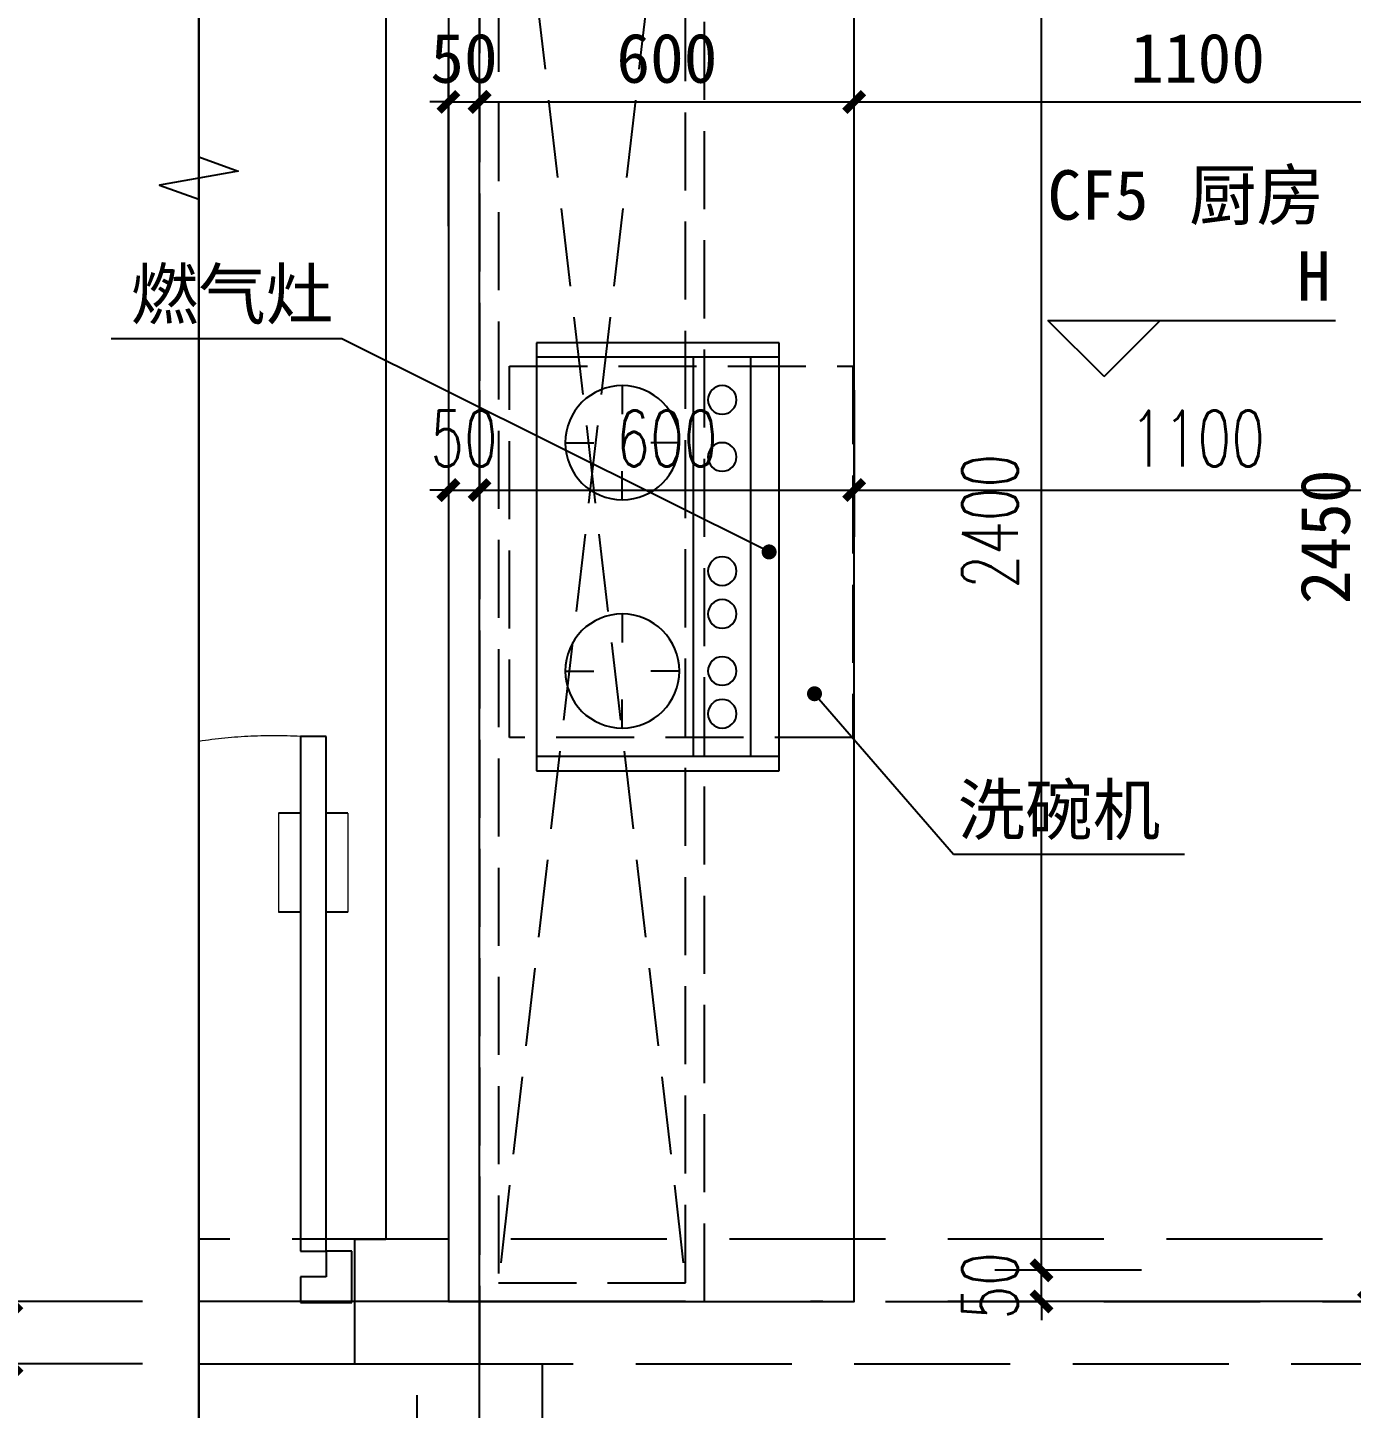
# Model space of a CAD drawing. Header units: millimetres. Extents: x -15 to 66915, y -15 to 18798.
# Drawn here: x 2205 to 4326, y 3128 to 5340 of the extents above; entities that cross this region are included whole.
import ezdxf
from ezdxf.xclip import XClip

# ---------------------------------------------------------------- set-up
doc = ezdxf.new("R2010")
doc.units = ezdxf.units.MM
doc.header["$LTSCALE"] = 1000
doc.header["$XCLIPFRAME"] = 2
for name, pattern in [('125-CF-3.1x2.4$0$DASH', [0.35, 0.25, -0.1]), ('3#-轴线$0$DOTE', [2.42, 2, -0.2, 0.02, -0.2]), ('DASH', [0.35, 0.25, -0.1])]:
    doc.linetypes.add(name, pattern=pattern)
doc.layers.get('Defpoints').update_dxf_attribs({"color": 4, "linetype": 'DASH'})
for name, color, linetype in [('125-CF-3.1x2.4$0$A-FLOR-SPCL', 225, 'Continuous'), ('125-墙体$0$125-墙体$0$A-DOOR', 51, 'Continuous'), ('125-墙体$0$125-墙体$0$A-WALL-BLOK', 131, 'Continuous'), ('125-墙体$0$125-墙体$0$A-WALL-CONC', 9, 'Continuous'), ('3#-轴线$0$A-ANNO-DOTE', 10, '3#-轴线$0$DOTE'), ('3#~5#楼$0$A-ANNO-DIMS', 3, 'Continuous'), ('3#~5#楼$0$A-ANNO-ELEV', 3, 'Continuous'), ('3#~5#楼$0$A-ANNO-IDEN', 3, 'Continuous'), ('3#~5#楼$0$A-ANNO-SYMB', 3, 'Continuous'), ('3#~5#楼$0$A-ANNO-TEXT', 3, 'Continuous')]:
    doc.layers.add(name, color=color, linetype=linetype)
doc.styles.add('125-CF-3.1X2.4$0$_TCH_DIM_T3', font='SIMPLEX', dxfattribs={"width": 0.705882, "bigfont": 'GBCBIG'})
doc.styles.add('3#~5#楼$0$_TCH_DIM', font='')
doc.styles.add('3#~5#楼$0$_TCH_DIM_T3', font='')
doc.styles.add('3#~5#楼$0$Standard', font='')
doc.styles.get('3#~5#楼$0$_TCH_DIM').set_extended_font_data('SimSun')
doc.styles.get('3#~5#楼$0$_TCH_DIM_T3').set_extended_font_data('SimSun')
doc.styles.get('3#~5#楼$0$Standard').set_extended_font_data('SimSun')
doc.dimstyles.new('125-CF-3.1X2.4$0$_TCH_ARCH&&30', dxfattribs={"dimtxt": 89.25, "dimasz": 30, "dimexe": 75, "dimexo": 90, "dimgap": 37.875, "dimtad": 1, "dimdec": 0, "dimzin": 0, "dimdsep": 46, "dimtxsty": '125-CF-3.1X2.4$0$_TCH_DIM_T3', "dimblk": '125-CF-3.1x2.4$0$_ArchTick', "dimcen": 0.09, "dimclrt": 7, "dimazin": 2, "dimtfac": 1, "dimtdec": 0, "dimtix": 1, "dimtmove": 2, "dimatfit": 3, "dimfxl": 100, "dimtolj": 1, "dimtzin": 0, "dimarcsym": 0})
doc.dimstyles.new('3#~5#楼$0$_TCH_ARCH&&30', dxfattribs={"dimtxt": 79.303797, "dimasz": 30, "dimexe": 75, "dimexo": 90, "dimgap": 30, "dimtad": 1, "dimdec": 0, "dimzin": 0, "dimdsep": 46, "dimtxsty": '3#~5#楼$0$_TCH_DIM_T3', "dimblk": '3#~5#楼$0$_ArchTick', "dimcen": 0.09, "dimclrt": 7, "dimazin": 2, "dimtfac": 1, "dimtdec": 0, "dimtix": 1, "dimtmove": 2, "dimatfit": 3, "dimfxl": 100, "dimtolj": 1, "dimtzin": 0, "dimarcsym": 0})

# ---------------------------------------------------------------- blocks, each defined once
blk = doc.blocks.new('125-CF-3.1x2.4$0$88')
for p, q in [((-662.94, 388.62), (22.86, 388.62)), ((-662.94, 0), (-662.94, 388.62)), ((-640.08, 0), (-640.08, 388.62)), ((0, 0), (0, 388.62)), ((22.86, 388.62), (22.86, 0)), ((-502.92, 342.9), (-502.92, 297.18)), ((-137.16, 342.9), (-137.16, 297.18)), ((-594.36, 251.46), (-548.64, 251.46)), ((-411.48, 251.46), (-457.2, 251.46)), ((-228.6, 251.46), (-182.88, 251.46)), ((-45.72, 251.46), (-91.44, 251.46)), ((-502.92, 160.02), (-502.92, 205.74)), ((-137.16, 160.02), (-137.16, 205.74)), ((0, 137.16), (-640.08, 137.16)), ((0, 45.72), (-640.08, 45.72)), ((22.86, 0), (-662.94, 0))]:
    blk.add_line(p, q)
for centre, radius in [((-502.92, 251.46), 91.44), ((-137.16, 251.46), 91.44), ((-571.5, 91.44), 22.86), ((-480.06, 91.44), 22.86), ((-297.18, 91.44), 22.86), ((-228.6, 91.44), 22.86), ((-137.16, 91.44), 22.86), ((-68.58, 91.44), 22.86)]:
    blk.add_circle(centre, radius)
blk = doc.blocks.new('125-CF-3.1x2.4$0$_ArchTick')
at = {"color": 0, "linetype": 'ByBlock', "const_width": 0.4}
blk.add_lwpolyline([(-0.5, -0.5), (0.5, 0.5)], dxfattribs=at)
blk = doc.blocks.new('*D1236')
at = {"layer": 'Defpoints', "color": 0, "linetype": 'Continuous', "lineweight": -2, "transparency": 16777216}
for p, q in [((0, -1640), (0, -1875)), ((50, -1640), (50, -1875)), ((0, -1800), (-30, -1800)), ((0, -1800), (50, -1800)), ((50, -1800), (80, -1800))]:
    blk.add_line(p, q, dxfattribs=at)
at = {"layer": 'Defpoints', "color": 0, "linetype": 'Continuous', "transparency": 16777216}
for p in [(0, -1550), (50, -1550), (50, -1800)]:
    blk.add_point(p, dxfattribs=at)
at = {"layer": 'Defpoints', "color": 0, "linetype": 'Continuous', "lineweight": -2, "transparency": 16777216, "xscale": 30, "yscale": 30, "zscale": 30}
blk.add_blockref('125-CF-3.1x2.4$0$_ArchTick', (0, -1800), dxfattribs=at)
at = {"layer": 'Defpoints', "color": 0, "linetype": 'Continuous', "lineweight": -2, "transparency": 16777216, "xscale": 30, "yscale": 30, "zscale": 30, "rotation": 180}
blk.add_blockref('125-CF-3.1x2.4$0$_ArchTick', (50, -1800), dxfattribs=at)
at = {"layer": 'Defpoints', "color": 7, "linetype": 'Continuous', "transparency": 16777216, "insert": (25, -1717.5), "char_height": 89.25, "attachment_point": 5, "style": '125-CF-3.1X2.4$0$_TCH_DIM_T3'}
blk.add_mtext('\\A1;50', dxfattribs=at)
blk = doc.blocks.new('*D1237')
at = {"layer": 'Defpoints', "color": 0, "linetype": 'Continuous', "lineweight": -2, "transparency": 16777216}
for p, q in [((50, -1640), (50, -1875)), ((650, -1640), (650, -1875)), ((50, -1800), (650, -1800))]:
    blk.add_line(p, q, dxfattribs=at)
at = {"layer": 'Defpoints', "color": 0, "linetype": 'Continuous', "transparency": 16777216}
for p in [(50, -1550), (650, -1550), (650, -1800)]:
    blk.add_point(p, dxfattribs=at)
at = {"layer": 'Defpoints', "color": 0, "linetype": 'Continuous', "lineweight": -2, "transparency": 16777216, "xscale": 30, "yscale": 30, "zscale": 30, "rotation": 180}
blk.add_blockref('125-CF-3.1x2.4$0$_ArchTick', (50, -1800), dxfattribs=at)
at = {"layer": 'Defpoints', "color": 0, "linetype": 'Continuous', "lineweight": -2, "transparency": 16777216, "xscale": 30, "yscale": 30, "zscale": 30}
blk.add_blockref('125-CF-3.1x2.4$0$_ArchTick', (650, -1800), dxfattribs=at)
at = {"layer": 'Defpoints', "color": 7, "linetype": 'Continuous', "transparency": 16777216, "insert": (350, -1717.5), "char_height": 89.25, "attachment_point": 5, "style": '125-CF-3.1X2.4$0$_TCH_DIM_T3'}
blk.add_mtext('\\A1;600', dxfattribs=at)
blk = doc.blocks.new('*D1238')
at = {"layer": 'Defpoints', "color": 0, "linetype": 'Continuous', "lineweight": -2, "transparency": 16777216}
for p, q in [((650, -1640), (650, -1875)), ((1750, -1640), (1750, -1875)), ((650, -1800), (1750, -1800))]:
    blk.add_line(p, q, dxfattribs=at)
at = {"layer": 'Defpoints', "color": 0, "linetype": 'Continuous', "transparency": 16777216}
for p in [(650, -1550), (1750, -1550), (1750, -1800)]:
    blk.add_point(p, dxfattribs=at)
at = {"layer": 'Defpoints', "color": 0, "linetype": 'Continuous', "lineweight": -2, "transparency": 16777216, "xscale": 30, "yscale": 30, "zscale": 30, "rotation": 180}
blk.add_blockref('125-CF-3.1x2.4$0$_ArchTick', (650, -1800), dxfattribs=at)
at = {"layer": 'Defpoints', "color": 0, "linetype": 'Continuous', "lineweight": -2, "transparency": 16777216, "xscale": 30, "yscale": 30, "zscale": 30}
blk.add_blockref('125-CF-3.1x2.4$0$_ArchTick', (1750, -1800), dxfattribs=at)
at = {"layer": 'Defpoints', "color": 7, "linetype": 'Continuous', "transparency": 16777216, "insert": (1200, -1717.5), "char_height": 89.25, "attachment_point": 5, "style": '125-CF-3.1X2.4$0$_TCH_DIM_T3'}
blk.add_mtext('\\A1;1100', dxfattribs=at)
blk = doc.blocks.new('*D1243')
at = {"layer": 'Defpoints', "color": 0, "linetype": 'Continuous', "lineweight": -2, "transparency": 16777216}
for p, q in [((1110, -650), (875, -650)), ((950, -3050), (950, -650)), ((1110, -3050), (875, -3050))]:
    blk.add_line(p, q, dxfattribs=at)
at = {"layer": 'Defpoints', "color": 0, "linetype": 'Continuous', "transparency": 16777216}
for p in [(950, -650), (1200, -650), (1200, -3050)]:
    blk.add_point(p, dxfattribs=at)
at = {"layer": 'Defpoints', "color": 0, "linetype": 'Continuous', "lineweight": -2, "transparency": 16777216, "xscale": 30, "yscale": 30, "zscale": 30}
for p, rotation in [((950, -650), 90), ((950, -3050), 270)]:
    blk.add_blockref('125-CF-3.1x2.4$0$_ArchTick', p, dxfattribs=dict(at, rotation=rotation))
at = {"layer": 'Defpoints', "color": 7, "linetype": 'Continuous', "transparency": 16777216, "insert": (867.5, -1850), "char_height": 89.25, "attachment_point": 5, "rotation": 90, "style": '125-CF-3.1X2.4$0$_TCH_DIM_T3'}
blk.add_mtext('\\A1;2400', dxfattribs=at)
blk = doc.blocks.new('*D1244')
at = {"layer": 'Defpoints', "color": 0, "linetype": 'Continuous', "lineweight": -2, "transparency": 16777216}
for p, q in [((950, -3050), (950, -3020)), ((1110, -3050), (875, -3050)), ((950, -3100), (950, -3050)), ((1110, -3100), (875, -3100)), ((950, -3100), (950, -3130))]:
    blk.add_line(p, q, dxfattribs=at)
at = {"layer": 'Defpoints', "color": 0, "linetype": 'Continuous', "transparency": 16777216}
for p in [(950, -3050), (1200, -3050), (1200, -3100)]:
    blk.add_point(p, dxfattribs=at)
at = {"layer": 'Defpoints', "color": 0, "linetype": 'Continuous', "lineweight": -2, "transparency": 16777216, "xscale": 30, "yscale": 30, "zscale": 30}
for p, rotation in [((950, -3050), 270), ((950, -3100), 90)]:
    blk.add_blockref('125-CF-3.1x2.4$0$_ArchTick', p, dxfattribs=dict(at, rotation=rotation))
at = {"layer": 'Defpoints', "color": 7, "linetype": 'Continuous', "transparency": 16777216, "insert": (867.5, -3075), "char_height": 89.25, "attachment_point": 5, "rotation": 90, "style": '125-CF-3.1X2.4$0$_TCH_DIM_T3'}
blk.add_mtext('\\A1;50', dxfattribs=at)
blk = doc.blocks.new('125-墙体$0$125-墙体$0$$DorLib2D$00000009')
for p, q in [((0.4129, 0.9053), (0.4129, 0.0807)), ((0.4541, 0.9053), (0.4129, 0.9053)), ((0.4541, 0.0807), (0.4541, 0.9053)), ((0.4129, 0.7822), (0.378, 0.7822)), ((0.489, 0.7822), (0.4541, 0.7822)), ((0.4129, 0.6235), (0.378, 0.6235)), ((0.489, 0.6235), (0.4541, 0.6235)), ((-0.4941, 0.0807), (-0.4529, 0.0807)), ((-0.4941, -0.0018), (-0.4941, 0.0807)), ((-0.4529, 0.0807), (-0.4529, 0.0395)), ((0.4129, 0.0807), (0.4541, 0.0807)), ((0.4953, 0.0807), (0.4541, 0.0807)), ((0.4541, 0.0807), (0.4541, 0.0395)), ((0.4953, -0.0018), (0.4953, 0.0807)), ((-0.4529, 0.0395), (-0.4117, 0.0395)), ((-0.4117, 0.0395), (-0.4117, -0.0018)), ((0.4541, 0.0395), (0.4129, 0.0395)), ((0.4129, 0.0395), (0.4129, -0.0018)), ((-0.4941, -0.0018), (-0.4941, -0.0018)), ((-0.4117, -0.0018), (-0.4941, -0.0018)), ((0.4129, -0.0018), (0.4953, -0.0018)), ((0.4953, -0.0018), (0.4953, -0.0018))]:
    blk.add_line(p, q)
at = {"lineweight": 13}
for p, q in [((0.378, 0.7822), (0.378, 0.6235)), ((0.489, 0.7822), (0.489, 0.6235))]:
    blk.add_line(p, q, dxfattribs=at)
blk.add_arc((0.3716, 0.0817), 0.8246, 87.134, 180.0717, dxfattribs=at)
blk = doc.blocks.new('3#-轴线')
at = {"layer": '3#-轴线$0$A-ANNO-DOTE'}
for points in [[(-3000, -3200), (45757.3, -3200)], [(38350, -16100), (38350, -3200)]]:
    blk.add_lwpolyline(points, dxfattribs=at)
blk = doc.blocks.new('3#~5#楼$0$_ArchTick')
at = {"color": 0, "linetype": 'ByBlock', "const_width": 0.4}
blk.add_lwpolyline([(-0.5, -0.5), (0.5, 0.5)], dxfattribs=at)
blk = doc.blocks.new('*D963')
at = {"layer": '3#~5#楼$0$A-ANNO-DIMS', "color": 0, "lineweight": -2, "transparency": 16777216}
for p, q in [((2179.4, 3298.9), (2179.4, 3328.9)), ((2389.4, 3298.9), (2104.4, 3298.9)), ((2179.4, 3198.9), (2179.4, 3298.9)), ((2389.4, 3198.9), (2104.4, 3198.9)), ((2179.4, 3198.9), (2179.4, 3168.9))]:
    blk.add_line(p, q, dxfattribs=at)
at = {"layer": 'Defpoints', "color": 0, "transparency": 16777216}
for p in [(2179.4, 3298.9), (2479.4, 3298.9), (2479.4, 3198.9)]:
    blk.add_point(p, dxfattribs=at)
at = {"layer": '3#~5#楼$0$A-ANNO-DIMS', "color": 0, "lineweight": -2, "transparency": 16777216, "xscale": 30, "yscale": 30, "zscale": 30}
for p, rotation in [((2179.4, 3298.9), 270), ((2179.4, 3198.9), 90)]:
    blk.add_blockref('3#~5#楼$0$_ArchTick', p, dxfattribs=dict(at, rotation=rotation))
at = {"layer": '3#~5#楼$0$A-ANNO-DIMS', "color": 7, "transparency": 16777216, "insert": (2109.8, 3248.9), "char_height": 79.3, "attachment_point": 5, "rotation": 90, "style": '3#~5#楼$0$_TCH_DIM_T3'}
blk.add_mtext('\\A1;100', dxfattribs=at)
blk = doc.blocks.new('*D964')
at = {"layer": '3#~5#楼$0$A-ANNO-DIMS', "color": 0, "lineweight": -2, "transparency": 16777216}
for p, q in [((2389.4, 6398.9), (2104.4, 6398.9)), ((2179.4, 3298.9), (2179.4, 6398.9)), ((2389.4, 3298.9), (2104.4, 3298.9))]:
    blk.add_line(p, q, dxfattribs=at)
at = {"layer": 'Defpoints', "color": 0, "transparency": 16777216}
for p in [(2179.4, 6398.9), (2479.4, 6398.9), (2479.4, 3298.9)]:
    blk.add_point(p, dxfattribs=at)
at = {"layer": '3#~5#楼$0$A-ANNO-DIMS', "color": 0, "lineweight": -2, "transparency": 16777216, "xscale": 30, "yscale": 30, "zscale": 30}
for p, rotation in [((2179.4, 6398.9), 90), ((2179.4, 3298.9), 270)]:
    blk.add_blockref('3#~5#楼$0$_ArchTick', p, dxfattribs=dict(at, rotation=rotation))
at = {"layer": '3#~5#楼$0$A-ANNO-DIMS', "color": 7, "transparency": 16777216, "insert": (2109.8, 4848.9), "char_height": 79.3, "attachment_point": 5, "rotation": 90, "style": '3#~5#楼$0$_TCH_DIM_T3'}
blk.add_mtext('\\A1;3100', dxfattribs=at)
blk = doc.blocks.new('*D968')
at = {"layer": '3#~5#楼$0$A-ANNO-DIMS', "color": 0, "lineweight": -2, "transparency": 16777216}
for p, q in [((2299.4, 6398.9), (1804.4, 6398.9)), ((1879.4, 3298.9), (1879.4, 6398.9)), ((2299.4, 3298.9), (1804.4, 3298.9))]:
    blk.add_line(p, q, dxfattribs=at)
at = {"layer": 'Defpoints', "color": 0, "transparency": 16777216}
for p in [(1879.4, 6398.9), (2389.4, 6398.9), (2389.4, 3298.9)]:
    blk.add_point(p, dxfattribs=at)
at = {"layer": '3#~5#楼$0$A-ANNO-DIMS', "color": 0, "lineweight": -2, "transparency": 16777216, "xscale": 30, "yscale": 30, "zscale": 30}
for p, rotation in [((1879.4, 6398.9), 90), ((1879.4, 3298.9), 270)]:
    blk.add_blockref('3#~5#楼$0$_ArchTick', p, dxfattribs=dict(at, rotation=rotation))
at = {"layer": '3#~5#楼$0$A-ANNO-DIMS', "color": 7, "transparency": 16777216, "insert": (1809.8, 4848.9), "char_height": 79.3, "attachment_point": 5, "rotation": 90, "style": '3#~5#楼$0$_TCH_DIM_T3'}
blk.add_mtext('\\A1;3100', dxfattribs=at)
blk = doc.blocks.new('*D969')
at = {"layer": '3#~5#楼$0$A-ANNO-DIMS', "color": 0, "lineweight": -2, "transparency": 16777216}
for p, q in [((1879.4, 3298.9), (1879.4, 3328.9)), ((2299.4, 3298.9), (1804.4, 3298.9)), ((1879.4, 3198.9), (1879.4, 3298.9)), ((2299.4, 3198.9), (1804.4, 3198.9)), ((1879.4, 3198.9), (1879.4, 3168.9))]:
    blk.add_line(p, q, dxfattribs=at)
at = {"layer": 'Defpoints', "color": 0, "transparency": 16777216}
for p in [(1879.4, 3298.9), (2389.4, 3298.9), (2389.4, 3198.9)]:
    blk.add_point(p, dxfattribs=at)
at = {"layer": '3#~5#楼$0$A-ANNO-DIMS', "color": 0, "lineweight": -2, "transparency": 16777216, "xscale": 30, "yscale": 30, "zscale": 30}
for p, rotation in [((1879.4, 3298.9), 270), ((1879.4, 3198.9), 90)]:
    blk.add_blockref('3#~5#楼$0$_ArchTick', p, dxfattribs=dict(at, rotation=rotation))
at = {"layer": '3#~5#楼$0$A-ANNO-DIMS', "color": 7, "transparency": 16777216, "insert": (1809.8, 3248.9), "char_height": 79.3, "attachment_point": 5, "rotation": 90, "style": '3#~5#楼$0$_TCH_DIM_T3'}
blk.add_mtext('\\A1;100', dxfattribs=at)
blk = doc.blocks.new('*D1152')
at = {"layer": '3#~5#楼$0$A-ANNO-DIMS', "color": 0, "lineweight": -2, "transparency": 16777216}
for p, q in [((2879.4, 5021.4), (2879.4, 5295.6)), ((2929.4, 5021.4), (2929.4, 5295.6)), ((2879.4, 5220.6), (2849.4, 5220.6)), ((2879.4, 5220.6), (2929.4, 5220.6)), ((2929.4, 5220.6), (2959.4, 5220.6))]:
    blk.add_line(p, q, dxfattribs=at)
at = {"layer": 'Defpoints', "color": 0, "transparency": 16777216}
for p in [(2929.4, 5220.6), (2879.4, 4931.4), (2929.4, 4931.4)]:
    blk.add_point(p, dxfattribs=at)
at = {"layer": '3#~5#楼$0$A-ANNO-DIMS', "color": 0, "lineweight": -2, "transparency": 16777216, "xscale": 30, "yscale": 30, "zscale": 30}
blk.add_blockref('3#~5#楼$0$_ArchTick', (2879.4, 5220.6), dxfattribs=at)
at = {"layer": '3#~5#楼$0$A-ANNO-DIMS', "color": 0, "lineweight": -2, "transparency": 16777216, "xscale": 30, "yscale": 30, "zscale": 30, "rotation": 180}
blk.add_blockref('3#~5#楼$0$_ArchTick', (2929.4, 5220.6), dxfattribs=at)
at = {"layer": '3#~5#楼$0$A-ANNO-DIMS', "color": 7, "transparency": 16777216, "insert": (2904.4, 5290.3), "char_height": 79.3, "attachment_point": 5, "style": '3#~5#楼$0$_TCH_DIM_T3'}
blk.add_mtext('\\A1;50', dxfattribs=at)
blk = doc.blocks.new('*D1153')
at = {"layer": '3#~5#楼$0$A-ANNO-DIMS', "color": 0, "lineweight": -2, "transparency": 16777216}
for p, q in [((2929.4, 5021.4), (2929.4, 5295.6)), ((3529.4, 5021.4), (3529.4, 5295.6)), ((2929.4, 5220.6), (3529.4, 5220.6))]:
    blk.add_line(p, q, dxfattribs=at)
at = {"layer": 'Defpoints', "color": 0, "transparency": 16777216}
for p in [(3529.4, 5220.6), (2929.4, 4931.4), (3529.4, 4931.4)]:
    blk.add_point(p, dxfattribs=at)
at = {"layer": '3#~5#楼$0$A-ANNO-DIMS', "color": 0, "lineweight": -2, "transparency": 16777216, "xscale": 30, "yscale": 30, "zscale": 30, "rotation": 180}
blk.add_blockref('3#~5#楼$0$_ArchTick', (2929.4, 5220.6), dxfattribs=at)
at = {"layer": '3#~5#楼$0$A-ANNO-DIMS', "color": 0, "lineweight": -2, "transparency": 16777216, "xscale": 30, "yscale": 30, "zscale": 30}
blk.add_blockref('3#~5#楼$0$_ArchTick', (3529.4, 5220.6), dxfattribs=at)
at = {"layer": '3#~5#楼$0$A-ANNO-DIMS', "color": 7, "transparency": 16777216, "insert": (3229.4, 5290.3), "char_height": 79.3, "attachment_point": 5, "style": '3#~5#楼$0$_TCH_DIM_T3'}
blk.add_mtext('\\A1;600', dxfattribs=at)
blk = doc.blocks.new('*D1154')
at = {"layer": '3#~5#楼$0$A-ANNO-DIMS', "color": 0, "lineweight": -2, "transparency": 16777216}
for p, q in [((3529.4, 5021.4), (3529.4, 5295.6)), ((4629.4, 5021.4), (4629.4, 5295.6)), ((3529.4, 5220.6), (4629.4, 5220.6))]:
    blk.add_line(p, q, dxfattribs=at)
at = {"layer": 'Defpoints', "color": 0, "transparency": 16777216}
for p in [(4629.4, 5220.6), (3529.4, 4931.4), (4629.4, 4931.4)]:
    blk.add_point(p, dxfattribs=at)
at = {"layer": '3#~5#楼$0$A-ANNO-DIMS', "color": 0, "lineweight": -2, "transparency": 16777216, "xscale": 30, "yscale": 30, "zscale": 30, "rotation": 180}
blk.add_blockref('3#~5#楼$0$_ArchTick', (3529.4, 5220.6), dxfattribs=at)
at = {"layer": '3#~5#楼$0$A-ANNO-DIMS', "color": 0, "lineweight": -2, "transparency": 16777216, "xscale": 30, "yscale": 30, "zscale": 30}
blk.add_blockref('3#~5#楼$0$_ArchTick', (4629.4, 5220.6), dxfattribs=at)
at = {"layer": '3#~5#楼$0$A-ANNO-DIMS', "color": 7, "transparency": 16777216, "insert": (4079.4, 5290.3), "char_height": 79.3, "attachment_point": 5, "style": '3#~5#楼$0$_TCH_DIM_T3'}
blk.add_mtext('\\A1;1100', dxfattribs=at)
blk = doc.blocks.new('*D1159')
at = {"layer": '3#~5#楼$0$A-ANNO-DIMS', "color": 0, "lineweight": -2, "transparency": 16777216}
for p, q in [((4539.4, 5748.9), (4278.9, 5748.9)), ((4353.9, 3298.9), (4353.9, 5748.9)), ((4539.4, 3298.9), (4278.9, 3298.9))]:
    blk.add_line(p, q, dxfattribs=at)
at = {"layer": 'Defpoints', "color": 0, "transparency": 16777216}
for p in [(4353.9, 5748.9), (4629.4, 5748.9), (4629.4, 3298.9)]:
    blk.add_point(p, dxfattribs=at)
at = {"layer": '3#~5#楼$0$A-ANNO-DIMS', "color": 0, "lineweight": -2, "transparency": 16777216, "xscale": 30, "yscale": 30, "zscale": 30}
for p, rotation in [((4353.9, 5748.9), 90), ((4353.9, 3298.9), 270)]:
    blk.add_blockref('3#~5#楼$0$_ArchTick', p, dxfattribs=dict(at, rotation=rotation))
at = {"layer": '3#~5#楼$0$A-ANNO-DIMS', "color": 7, "transparency": 16777216, "insert": (4284.3, 4523.9), "char_height": 79.3, "attachment_point": 5, "rotation": 90, "style": '3#~5#楼$0$_TCH_DIM_T3'}
blk.add_mtext('\\A1;2450', dxfattribs=at)
blk = doc.blocks.new('125-CF-3.1x2.4')
at = {"layer": '125-CF-3.1x2.4$0$A-FLOR-SPCL'}
for points in [[(50, -3100), (50, -450), (410, -450), (410, -50), (2050, -50), (2050, -350), (2350, -350), (2350, -3100)], [(50, -3100), (650, -3100), (650, -650), (1750, -650), (1750, -1950), (2350, -1950)]]:
    blk.add_lwpolyline(points, dxfattribs=at)
at = {"layer": '125-CF-3.1x2.4$0$A-FLOR-SPCL', "linetype": '125-CF-3.1x2.4$0$DASH', "ltscale": 0.5}
for points in [[(410, -450), (50, -450), (50, -3100), (410, -3100)], [(380, -480), (80, -480), (80, -3070), (380, -3070)], [(647.6, -1601.7), (647.6, -2196.7), (97.6, -2196.7), (97.6, -1601.7)]]:
    blk.add_lwpolyline(points, close=True, dxfattribs=at)
for points in [[(80, -480), (380, -3070)], [(380, -480), (80, -3070)]]:
    blk.add_lwpolyline(points, dxfattribs=at)
at = {"layer": 'Defpoints'}
blk.add_lwpolyline([(0, -3100), (2400, -3100), (2400, 0), (0, 0)], close=True, dxfattribs=at)
at = {"layer": '125-CF-3.1x2.4$0$A-FLOR-SPCL', "xscale": -1.000000000000001, "rotation": 90}
blk.add_blockref('125-CF-3.1x2.4$0$88', (530, -2227.1), dxfattribs=at)
at = {"layer": 'Defpoints', "linetype": 'Continuous'}
for p1, p2, distance, picture, middle in [((1200, -3050), (1200, -650), 250, '*D1243', (867.5, -1850)), ((0, -1550), (50, -1550), -250, '*D1236', (25, -1717.5)), ((50, -1550), (650, -1550), -250, '*D1237', (350, -1717.5)), ((650, -1550), (1750, -1550), -250, '*D1238', (1200, -1717.5)), ((1200, -3100), (1200, -3050), 250, '*D1244', (867.5, -3075))]:
    dim = blk.add_aligned_dim(p1=p1, p2=p2, distance=distance, dimstyle='125-CF-3.1X2.4$0$_TCH_ARCH&&30', dxfattribs=at)
    dim.commit()
    dim.dimension.update_dxf_attribs({"geometry": picture, "text_midpoint": middle})
blk = doc.blocks.new('125-墙体')
at = {"layer": '125-墙体$0$125-墙体$0$A-WALL-BLOK'}
for p, q in [((3300, -100), (3300, -3100)), ((3400, -100), (3400, -3200)), ((3250, -3100), (3300, -3100)), ((3400, -3200), (3450, -3200)), ((3450, -3200), (3450, -3300)), ((3250, -3300), (3350, -3300)), ((3350, -3300), (3450, -3300))]:
    blk.add_line(p, q, dxfattribs=at)
at = {"layer": '125-墙体$0$125-墙体$0$A-WALL-CONC'}
blk.add_line((3250, -3300), (3250, -3100), dxfattribs=at)
at = {"layer": 'Defpoints'}
for points in [[(2250, -3300), (6950, -3300), (6950, -3100), (2250, -3100)], [(3350, -3300), (3550, -3300), (3550, -6600), (3350, -6600)]]:
    blk.add_lwpolyline(points, close=True, dxfattribs=at)
blk.add_blockref('125-CF-3.1x2.4', (3400, -100))
at = {"layer": '125-墙体$0$125-墙体$0$A-DOOR', "xscale": 1000, "yscale": 1000, "zscale": 200}
blk.add_blockref('125-墙体$0$125-墙体$0$$DorLib2D$00000009', (2750, -3200), dxfattribs=at)
blk = doc.blocks.new('3#~5#楼$0$bghtrb')
blk.add_blockref('3#-轴线', (-21700, 0))
at = {"xscale": -1}
blk.add_blockref('125-墙体', (20100, 0), dxfattribs=at)
blk = doc.blocks.new('3#~5#楼')
ref = blk.add_blockref('3#~5#楼$0$bghtrb', (19579.4, 6498.9), dxfattribs=dict(xscale=-1))
XClip(ref).set_block_clipping_path([(13900, -3600), (17100, 800)])
ref = blk.add_blockref('3#~5#楼$0$bghtrb', (15481.6, 6498.9), dxfattribs=dict(xscale=-1))
XClip(ref).set_block_clipping_path([(2500.0000000895, -3602.7483048041), (5599.9999999934, 800)])
at = {"layer": '3#~5#楼$0$A-ANNO-DIMS'}
for p1, p2, picture, middle in [((2389.4, 3298.9), (2389.4, 6398.9), '*D968', (1809.8, 4848.9)), ((2389.4, 3198.9), (2389.4, 3298.9), '*D969', (1809.8, 3248.9))]:
    dim = blk.add_aligned_dim(p1=p1, p2=p2, distance=510, dimstyle='3#~5#楼$0$_TCH_ARCH&&30', dxfattribs=at)
    dim.commit()
    dim.dimension.update_dxf_attribs({"geometry": picture, "text_midpoint": middle})
at = {"layer": '3#~5#楼$0$A-ANNO-ELEV', "color": 6}
for p, q in [((3929.6, 4780.5), (3839.6, 4870.5)), ((3839.6, 4870.5), (4300.5, 4870.5)), ((3929.6, 4780.5), (4019.6, 4870.5))]:
    blk.add_line(p, q, dxfattribs=at)
at = {"layer": '3#~5#楼$0$A-ANNO-IDEN'}
for p, q in [((2708.9, 4841.3), (2339, 4841.3)), ((3393.1, 4499.7), (2708.9, 4841.3)), ((3465.8, 4272.5), (3688.6, 4015.5)), ((3688.6, 4015.5), (4058.5, 4015.5))]:
    blk.add_line(p, q, dxfattribs=at)
at = {"layer": '3#~5#楼$0$A-ANNO-IDEN', "const_width": 12}
for points in [[(3398.5, 4497, 1), (3387.7, 4502.4, 1)], [(3461.9, 4277.1, 1), (3469.7, 4268, 1)]]:
    blk.add_lwpolyline(points, format="xyb", close=True, dxfattribs=at)
at = {"layer": '3#~5#楼$0$A-ANNO-SYMB'}
blk.add_lwpolyline([(2479.4, 7478.9), (2479.4, 5132.6), (2542.4, 5109.7), (2416.4, 5087.5), (2479.4, 5065.1), (2479.4, 2718.9)], dxfattribs=at)
at = {"layer": 'Defpoints', "ltscale": 500}
blk.add_lwpolyline([(2479.4, 2898.9), (5679.4, 2898.9), (5679.4, 7298.9), (2479.4, 7298.9)], close=True, dxfattribs=at)
at = {"layer": '3#~5#楼$0$A-ANNO-TEXT', "color": 2, "style": '3#~5#楼$0$Standard'}
for s, p in [('CF5', (3839, 5031.9)), ('厨房', (4065.8, 5031.9))]:
    blk.add_text(s, height=79.3, dxfattribs=at).set_placement(p)
at = {"layer": '3#~5#楼$0$A-ANNO-TEXT', "color": 7, "style": '3#~5#楼$0$_TCH_DIM'}
for s, p in [('H', (4238.7, 4902)), ('燃气灶', (2370.5, 4872.8)), ('洗碗机', (3695.2, 4047))]:
    blk.add_text(s, height=79.3, dxfattribs=at).set_placement(p)
at = {"layer": '3#~5#楼$0$A-ANNO-DIMS'}
for p1, p2, distance, picture, middle in [((2479.4, 3298.9), (2479.4, 6398.9), 300, '*D964', (2109.8, 4848.9)), ((4629.4, 3298.9), (4629.4, 5748.9), 275.5, '*D1159', (4284.3, 4523.9)), ((2879.4, 4931.4), (2929.4, 4931.4), 289.3, '*D1152', (2904.4, 5290.3)), ((2929.4, 4931.4), (3529.4, 4931.4), 289.3, '*D1153', (3229.4, 5290.3)), ((3529.4, 4931.4), (4629.4, 4931.4), 289.3, '*D1154', (4079.4, 5290.3)), ((2479.4, 3198.9), (2479.4, 3298.9), 300, '*D963', (2109.8, 3248.9))]:
    dim = blk.add_aligned_dim(p1=p1, p2=p2, distance=distance, dimstyle='3#~5#楼$0$_TCH_ARCH&&30', dxfattribs=at)
    dim.commit()
    dim.dimension.update_dxf_attribs({"geometry": picture, "text_midpoint": middle})

msp = doc.modelspace()

# ---------------------------------------------------------------- block references
msp.add_blockref('3#~5#楼', (0, 0))

doc.saveas('drawing.dxf')
